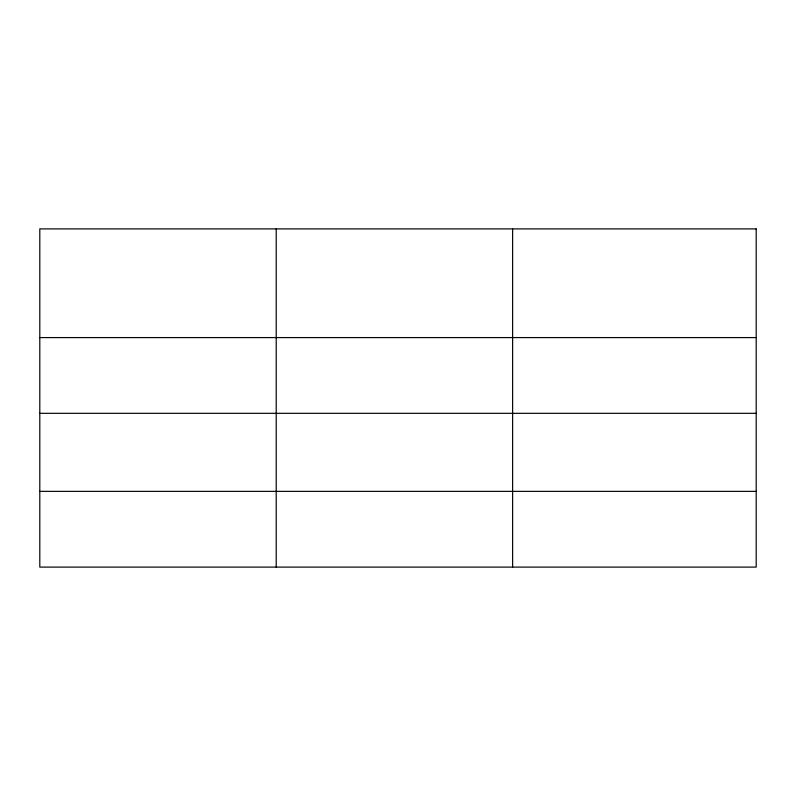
<?xml version="1.0" encoding="UTF-8"?>
<svg xmlns="http://www.w3.org/2000/svg" width="796" height="796" viewBox="0 0 796 796"><rect width="100%" height="100%" fill="white"/><g stroke="black" fill="none" stroke-linecap="round" stroke-linejoin="round"><path stroke-width="1.19" d="M39.8 337.584L756.2 337.584M39.8 413.323L756.2 413.323M39.8 491.361L756.2 491.361M512.624 228.9L512.624 567.1M276.212 228.9L276.212 567.1M756.2 228.9L39.8 228.9L39.8 567.1L756.2 567.1L756.2 228.9"/></g></svg>
